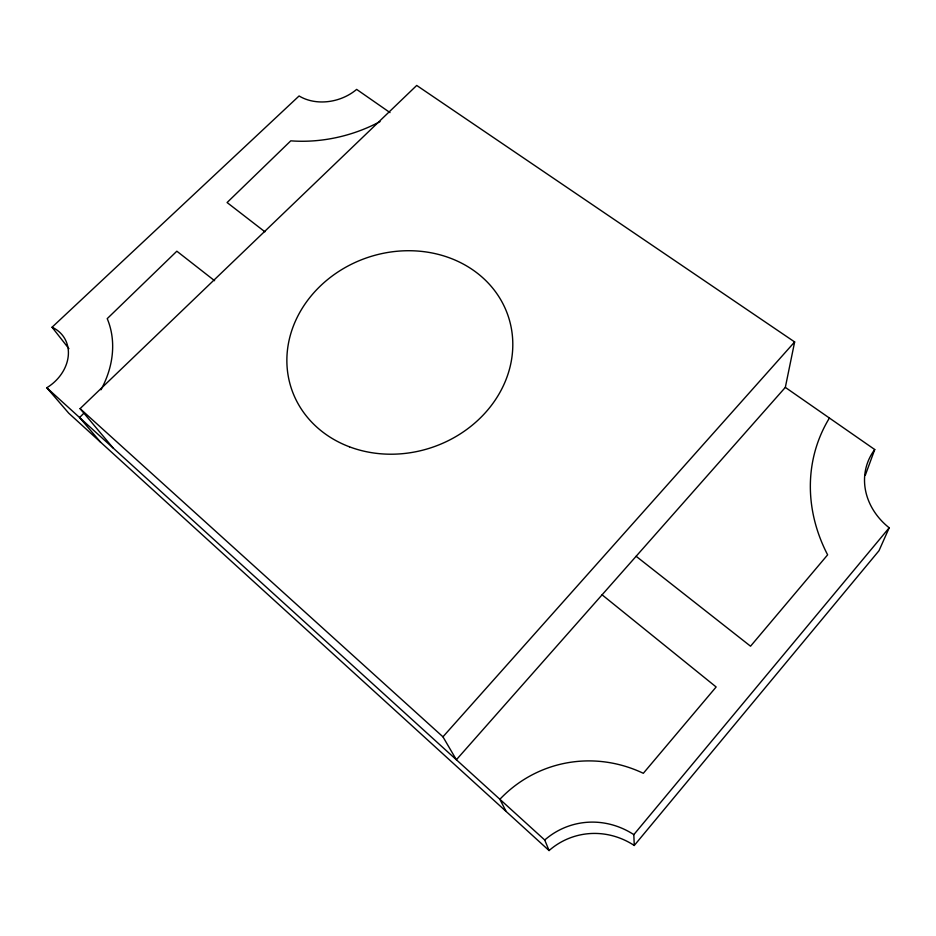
<?xml version="1.0" encoding="UTF-8"?>
<svg xmlns="http://www.w3.org/2000/svg" width="936" height="936" viewBox="0 0 936 936"><rect width="100%" height="100%" fill="white"/><g stroke="black" fill="none" stroke-linecap="round" stroke-linejoin="round"><path stroke-width="1.4" d="M80.087 408.634L442.95 736.819L456.37 759.763L785.327 387.387L794.641 341.944L416.719 85.445L80.087 408.634L113.209 448.075M865.367 475.078L874.739 449.537L785.327 387.387M874.739 449.537A66.936 57.938 18.7 0 0 889.2 527.799L878.998 550.707L634.257 845.477A76.846 72.598 72.2 0 0 549.069 850.555L68.726 413.174L46.8 387.761A40.306 32.748 -33.7 0 0 52.053 327.237L299.087 95.963A43.957 34.62 -17.2 0 0 356.651 89.4L390.019 112.601M634.257 845.477L633.824 834.631L889.2 527.799M442.95 736.819L794.641 341.944M264.923 231.8L227.085 202.539L290.78 140.833A131.028 101.895 -17.1 0 0 380.016 121.61M214.613 280.718L176.845 251.199L107.219 318.638A100.058 81.046 -34 0 1 100.959 389.797M636.129 556.276L750.543 646.203L827.623 554.837A176.752 151.281 20.7 0 1 829.413 418.029M602.094 594.816L716.145 686.977L643.324 773.3A135.123 128.279 72.1 0 0 499.871 799.274L506.095 811.418M46.8 387.761L544.729 840.013L549.069 850.555M100.538 442.143L79.548 417.503A100.058 81.046 -34 0 0 84.287 412.729M52.053 327.237L68.925 348.695M544.729 840.013A80.274 76.015 72.1 0 1 633.824 834.631M349.491 446.823A114.286 100.257 -18.4 0 0 512.589 338.259A114.286 100.257 -18.4 0 0 337.405 272.341A114.286 100.257 -18.4 0 0 349.491 446.823"/></g></svg>
